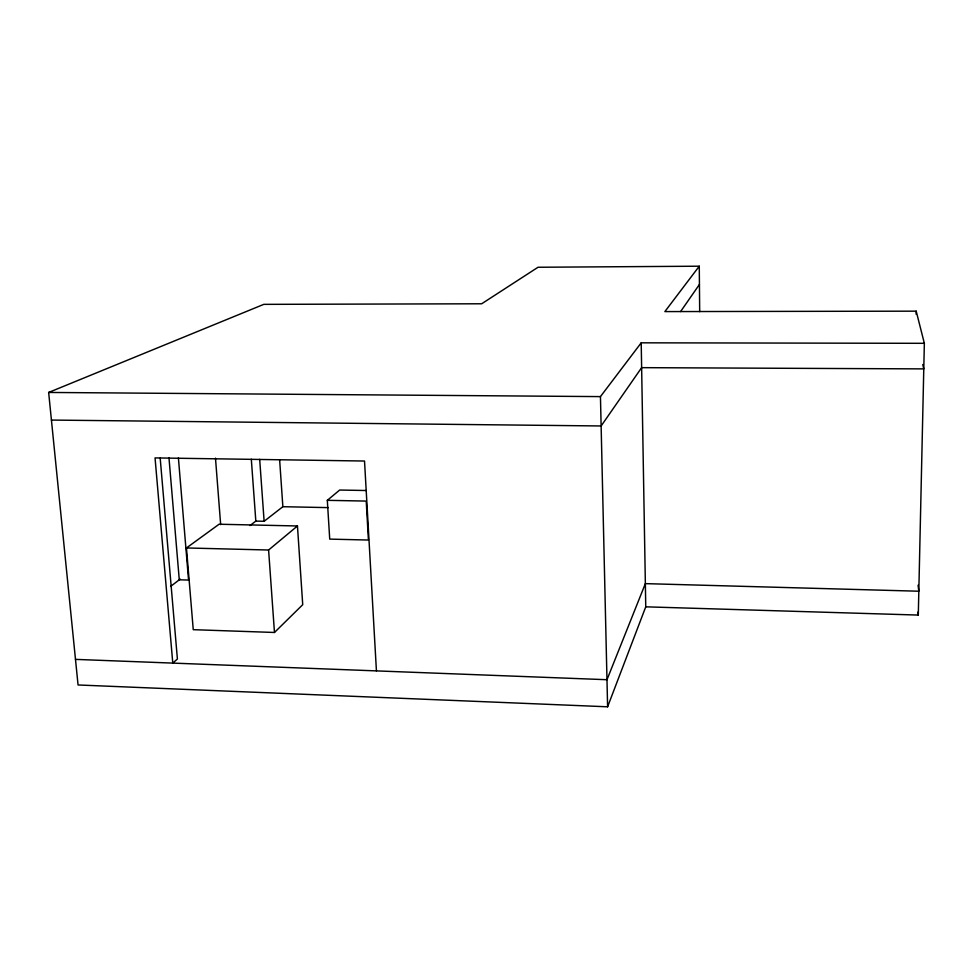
<?xml version="1.0" encoding="UTF-8"?>
<svg xmlns="http://www.w3.org/2000/svg" width="973" height="973" viewBox="0 0 973 973"><rect width="100%" height="100%" fill="white"/><g stroke="black" fill="none" stroke-linecap="round" stroke-linejoin="round"><path stroke-width="1.46" d="M916.128 314.206L916.201 311.165L664.875 311.591L699.271 266.201L538.033 267.259L481.659 303.783L263.817 304.354L48.65 392.447L78.059 684.968L607.602 706.799L645.756 606.824L641.207 342.824L924.35 343.311L918.293 615.07L645.756 606.824M680.601 311.567L699.441 284.444M607.602 706.799L600.45 396.607L641.207 342.824M274.471 632.474L302.725 604.683L297.458 525.979L219.095 524.228L186.463 547.957L193.25 629.677L274.471 632.474L268.597 550.013L297.458 525.979M327.317 500.329L366.213 501.083L368.426 540.039L329.725 539.115L327.317 500.329L339.686 490.039L366.018 490.514M251.314 459.207L255.826 521.102L264.121 521.285L282.863 506.702L328.266 507.626M170.579 586.464L180.212 579.081M250.025 525.554L256.045 520.932M48.65 392.447L600.45 396.607M51.423 420.068L601.132 425.967L641.633 367.66L923.778 368.889L922.769 364.522M186.463 547.957L268.597 550.013M75.493 659.378L606.982 679.713L645.354 583.63L918.816 591.219L918.074 585.199M916.201 311.165L924.35 343.311M917.94 612.09L918.293 615.07M160.192 458.161L177.402 659.025L172.78 663.1L155.048 457.906L364.522 461.032L376.429 670.896M168.974 457.736L179.275 579.799L188.555 580.066L178.4 457.869M215.483 458.149L220.664 524.642M259.682 459.341L264.121 521.285M279.652 460.083L282.863 506.702M699.271 266.201L699.684 311.64"/></g></svg>
